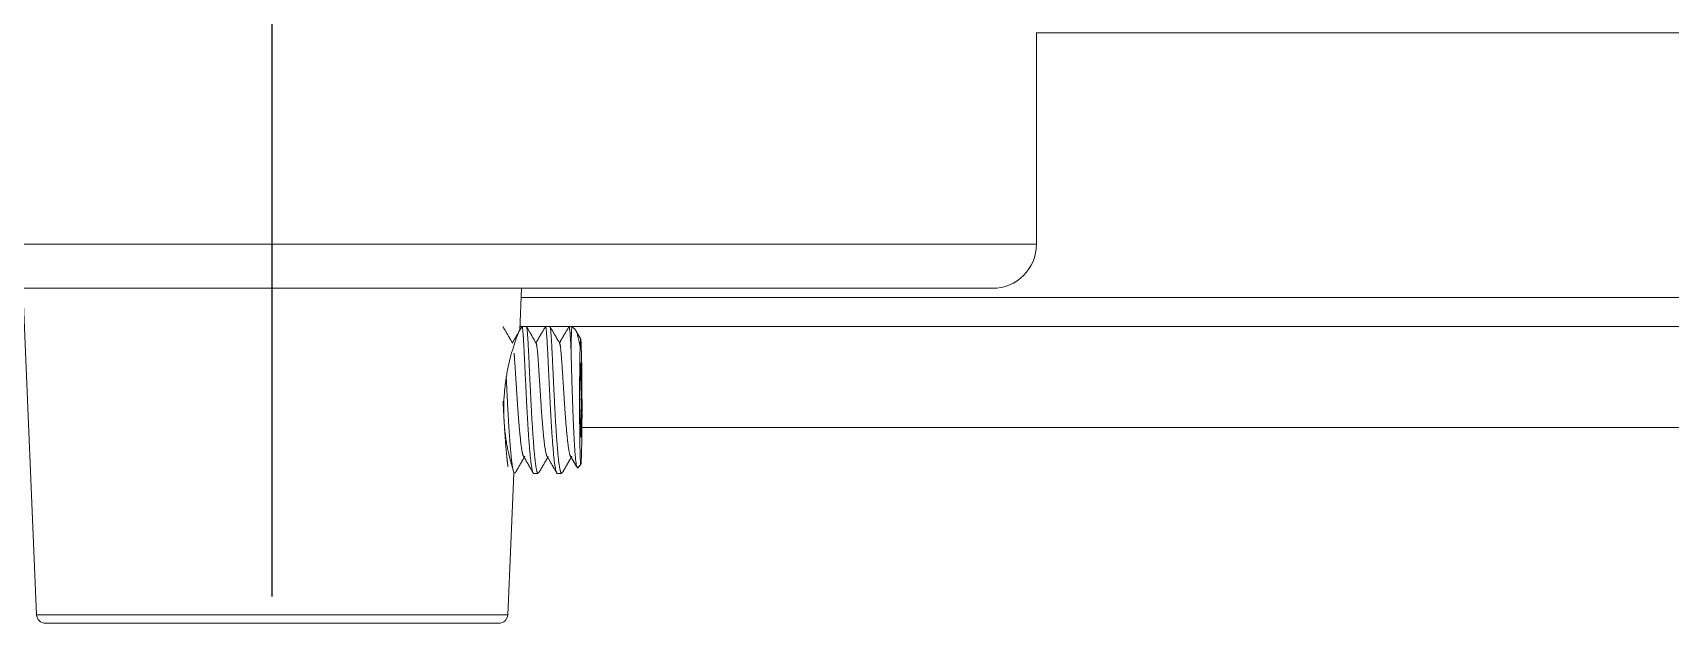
# Model space of a CAD drawing. Header units: millimetres. Extents: x 2433 to 4809, y -10272 to -6912.
# Drawn here: x 3185.9 to 3241.6, y -7199.2 to -7179.1 of the extents above; entities that cross this region are included whole.
import ezdxf

# ---------------------------------------------------------------- set-up
doc = ezdxf.new("R2010")
doc.units = ezdxf.units.MM
doc.linetypes.add('CENTERX2', pattern=[101.6, 63.5, -12.7, 12.7, -12.7])
doc.layers.add('CENTER', color=1, linetype='CENTERX2')

msp = doc.modelspace()

# ---------------------------------------------------------------- linework, layer by layer
at = {"linetype": 'Continuous', "lineweight": 18, "extrusion": (-1.22465e-16, -1, 0)}
for p, q in [((3437.288, -7179.142), (3219.993, -7179.142)), ((3219.999, -7186.342), (3219.999, -7179.142)), ((3193.999, -7187.842), (3169.499, -7187.842)), ((3185.516, -7187.842), (3185.987, -7198.955)), ((3193.999, -7187.842), (3218.499, -7187.842)), ((3202.422, -7189.27), (3202.482, -7187.842)), ((3202.494, -7189.142), (3202.426, -7189.142)), ((3202.498, -7189.142), (3202.647, -7189.142)), ((3203.292, -7189.142), (3202.646, -7189.142)), ((3203.298, -7189.142), (3203.447, -7189.142)), ((3204.097, -7189.142), (3203.444, -7189.142)), ((3204.098, -7189.142), (3204.198, -7189.142)), ((3437.132, -7189.142), (3204.196, -7189.142)), ((3204.313, -7189.257), (3204.198, -7189.143)), ((3204.484, -7190.392), (3204.47, -7191.642)), ((3204.511, -7190.392), (3204.484, -7190.392)), ((3204.525, -7191.642), (3204.511, -7190.392)), ((3204.47, -7191.642), (3204.525, -7191.642)), ((3204.47, -7191.642), (3204.484, -7192.892)), ((3204.511, -7192.892), (3204.525, -7191.642)), ((3204.484, -7192.892), (3204.511, -7192.892)), ((3202.012, -7198.955), (3202.216, -7194.142)), ((3202.898, -7194.142), (3203.047, -7194.142)), ((3203.698, -7194.142), (3203.847, -7194.142)), ((3204.393, -7193.947), (3204.498, -7193.842)), ((3186.287, -7199.242), (3193.853, -7199.242)), ((3201.712, -7199.242), (3193.853, -7199.242))]:
    msp.add_line(p, q, dxfattribs=at)
at = {"linetype": 'Continuous', "lineweight": 13, "extrusion": (-1.22465e-16, -1, 0)}
for p, q in [((3193.999, -7186.342), (3167.999, -7186.342)), ((3193.999, -7186.342), (3219.999, -7186.342)), ((3437.132, -7188.16), (3202.463, -7188.16)), ((3204.314, -7189.259), (3204.198, -7189.142)), ((3447.525, -7192.581), (3204.529, -7192.581)), ((3204.498, -7193.842), (3204.388, -7193.952)), ((3193.847, -7198.955), (3185.987, -7198.955)), ((3193.847, -7198.955), (3202.012, -7198.955))]:
    msp.add_line(p, q, dxfattribs=at)
at = {"linetype": 'Continuous', "lineweight": 18}
for centre, radius, start, end in [((3218.499, -7186.342), 1.5, 270, 0), ((3186.287, -7198.942), 0.3, 182.4263, 270), ((3201.712, -7198.942), 0.3, 270, 357.5737)]:
    msp.add_arc(centre, radius, start, end, dxfattribs=at)
for centre, major_axis, start_param, end_param in [((3204.198, -7191.642), (0, 2.5), 0, 0.785398), ((3204.498, -7191.642), (0, 2.2), 0.60484, 3.141593), ((3204.498, -7191.642), (0, 2.2), 3.141593, 4.500582)]:
    msp.add_ellipse(centre, major_axis=major_axis, ratio=0.018987, start_param=start_param, end_param=end_param, dxfattribs=at)
for points in [[(3202.18, -7189.713), (3202.016, -7189.43), (3201.852, -7189.147)], [(3202.494, -7189.145), (3202.334, -7189.422), (3202.172, -7189.7)], [(3202.979, -7189.711), (3202.815, -7189.429), (3202.652, -7189.147)], [(3203.293, -7189.147), (3203.133, -7189.423), (3202.972, -7189.7)], [(3203.778, -7189.71), (3203.614, -7189.427), (3203.45, -7189.145)], [(3204.094, -7189.146), (3203.933, -7189.423), (3203.772, -7189.7)], [(3204.495, -7189.568), (3204.419, -7189.437), (3204.343, -7189.305)], [(3202.269, -7194.122), (3202.421, -7193.86), (3202.572, -7193.599)], [(3202.55, -7193.561), (3202.715, -7193.844), (3202.879, -7194.127)], [(3203.066, -7194.127), (3203.219, -7193.863), (3203.372, -7193.599)], [(3203.348, -7193.557), (3203.512, -7193.839), (3203.676, -7194.122)], [(3203.867, -7194.126), (3204.019, -7193.862), (3204.172, -7193.599)], [(3204.149, -7193.559), (3204.253, -7193.738), (3204.357, -7193.917)]]:
    msp.add_open_spline(points, degree=2, dxfattribs=at)
for points, weights, knots in [([(3202.498, -7189.142), (3202.528, -7189.142), (3202.564, -7189.875), (3202.6, -7190.607), (3202.65, -7191.642), (3202.7, -7192.678), (3202.764, -7193.41), (3202.828, -7194.142), (3202.898, -7194.142)], [1, 0.923879532511, 1, 0.923879532511, 1, 0.923879532511, 1, 0.923879532511, 1], [0, 0, 0, 0.25, 0.25, 0.5, 0.5, 0.75, 0.75, 1, 1, 1]), ([(3203.047, -7194.142), (3202.979, -7194.142), (3202.916, -7193.433), (3202.852, -7192.711), (3202.801, -7191.675), (3202.751, -7190.64), (3202.715, -7189.898), (3202.679, -7189.156), (3202.648, -7189.143), (3202.648, -7189.142), (3202.647, -7189.142)], [0.997418642263, 0.925192870961, 1, 0.923879532511, 1, 0.923879532511, 1, 0.923879532511, 1, 0.99868666155, 0.997418642262], [0, 0, 0, 0.245687, 0.245687, 0.495687, 0.495687, 0.745687, 0.745687, 0.995687, 0.995687, 1, 1, 1]), ([(3203.298, -7189.142), (3203.328, -7189.142), (3203.364, -7189.875), (3203.4, -7190.607), (3203.45, -7191.642), (3203.5, -7192.678), (3203.564, -7193.41), (3203.628, -7194.142), (3203.698, -7194.142)], [1, 0.923879532511, 1, 0.923879532511, 1, 0.923879532511, 1, 0.923879532511, 1], [0, 0, 0, 0.25, 0.25, 0.5, 0.5, 0.75, 0.75, 1, 1, 1]), ([(3203.847, -7194.142), (3203.778, -7194.142), (3203.716, -7193.433), (3203.651, -7192.711), (3203.601, -7191.675), (3203.551, -7190.64), (3203.515, -7189.898), (3203.478, -7189.156), (3203.448, -7189.143), (3203.448, -7189.142), (3203.447, -7189.142)], [0.997418642263, 0.925192870961, 1, 0.923879532511, 1, 0.923879532511, 1, 0.923879532511, 1, 0.99868666155, 0.997418642262], [0, 0, 0, 0.245687, 0.245687, 0.495687, 0.495687, 0.745687, 0.745687, 0.995687, 0.995687, 1, 1, 1]), ([(3202.967, -7189.709), (3202.97, -7189.705), (3202.973, -7189.705), (3203.008, -7189.712), (3203.047, -7190.284), (3203.086, -7190.857), (3203.136, -7191.659), (3203.187, -7192.461), (3203.247, -7193.024), (3203.308, -7193.586), (3203.373, -7193.579), (3203.381, -7193.579), (3203.388, -7193.57)], [0.987296183786, 0.993005361021, 1, 0.923879532511, 1, 0.923879532511, 1, 0.923879532511, 1, 0.923879532511, 1, 0.990914202175, 0.98399738005], [0, 0, 0, 0.02182, 0.02182, 0.259279, 0.259279, 0.496738, 0.496738, 0.734197, 0.734197, 0.971657, 0.971657, 1, 1, 1]), ([(3203.764, -7189.714), (3203.768, -7189.704), (3203.773, -7189.705), (3203.808, -7189.712), (3203.847, -7190.284), (3203.886, -7190.857), (3203.936, -7191.659), (3203.986, -7192.461), (3204.047, -7193.024), (3204.108, -7193.586), (3204.173, -7193.579), (3204.185, -7193.578), (3204.196, -7193.558)], [0.982081453093, 0.989627259985, 1, 0.923879532511, 1, 0.923879532511, 1, 0.923879532511, 1, 0.923879532511, 1, 0.986014057602, 0.977167510461], [0, 0, 0, 0.031543, 0.031543, 0.263025, 0.263025, 0.494506, 0.494506, 0.725988, 0.725988, 0.957469, 0.957469, 1, 1, 1]), ([(3202.229, -7190.051), (3202.238, -7190.155), (3202.247, -7190.284), (3202.286, -7190.857), (3202.337, -7191.659), (3202.387, -7192.461), (3202.448, -7193.024), (3202.508, -7193.586), (3202.574, -7193.579), (3202.585, -7193.578), (3202.597, -7193.556)], [0.97220529031, 0.981706107471, 1, 0.923879532511, 1, 0.923879532511, 1, 0.923879532511, 1, 0.98553841189, 0.976571733035], [0, 0, 0, 0.07006, 0.07006, 0.361579, 0.361579, 0.653098, 0.653098, 0.944616, 0.944616, 1, 1, 1]), ([(3202.247, -7194.142), (3202.179, -7194.142), (3202.116, -7193.433), (3202.052, -7192.711), (3202.001, -7191.675), (3201.981, -7191.253), (3201.961, -7190.852)], [0.997418642261, 0.925192870962, 1, 0.923879532511, 1, 0.967463012399, 0.962741291758], [0, 0, 0, 0.407747, 0.407747, 0.822652, 0.822652, 1, 1, 1]), ([(3201.853, -7191.684), (3201.902, -7192.695), (3201.964, -7193.41), (3201.992, -7193.723), (3202.022, -7193.909)], [0.996797190136, 0.9255161242, 1, 0.966040712636, 0.962381638508], [0, 0, 0, 0.686847, 0.686847, 1, 1, 1])]:
    msp.add_rational_spline(points, weights, degree=2, knots=knots, dxfattribs=at)
msp.add_rational_spline([(3204.098, -7189.142), (3204.128, -7189.142), (3204.164, -7189.875)], [1, 0.923879532511, 1], degree=2, dxfattribs=at)
for points, knots in [([(3202.206, -7194.032), (3202.206, -7194.031), (3202.203, -7194.025), (3202.2, -7194.018), (3202.192, -7193.997), (3202.186, -7193.979), (3202.172, -7193.936), (3202.164, -7193.912), (3202.151, -7193.869), (3202.146, -7193.854), (3202.137, -7193.822), (3202.132, -7193.805), (3202.116, -7193.752), (3202.095, -7193.675), (3202.073, -7193.585), (3202.05, -7193.489), (3202.038, -7193.438), (3202.021, -7193.357), (3202.015, -7193.328), (3202.003, -7193.271), (3201.986, -7193.183), (3201.959, -7193.028), (3201.94, -7192.895), (3201.927, -7192.791), (3201.922, -7192.756), (3201.916, -7192.702), (3201.914, -7192.684), (3201.91, -7192.647), (3201.909, -7192.629), (3201.9, -7192.536), (3201.894, -7192.461), (3201.884, -7192.309), (3201.88, -7192.232), (3201.876, -7192.074), (3201.875, -7191.995), (3201.876, -7191.894), (3201.876, -7191.873), (3201.877, -7191.833), (3201.878, -7191.772), (3201.88, -7191.711), (3201.885, -7191.59), (3201.89, -7191.51), (3201.903, -7191.35), (3201.91, -7191.27), (3201.924, -7191.151), (3201.929, -7191.112), (3201.939, -7191.034), (3201.955, -7190.918), (3201.973, -7190.806), (3202, -7190.66), (3202.014, -7190.589), (3202.036, -7190.485), (3202.043, -7190.45), (3202.058, -7190.383), (3202.082, -7190.284), (3202.121, -7190.128), (3202.153, -7190.014), (3202.177, -7189.932), (3202.185, -7189.905), (3202.201, -7189.853), (3202.209, -7189.828), (3202.232, -7189.754), (3202.247, -7189.708), (3202.262, -7189.666)], [0, 0, 0, 0, 0.003315, 0.023656, 0.023656, 0.064337, 0.064337, 0.105018, 0.105018, 0.125358, 0.125358, 0.145699, 0.145699, 0.18638, 0.227061, 0.227061, 0.267742, 0.267742, 0.288082, 0.288082, 0.308423, 0.349104, 0.389785, 0.389785, 0.410125, 0.410125, 0.420296, 0.420296, 0.430466, 0.430466, 0.471147, 0.471147, 0.511828, 0.511828, 0.552509, 0.552509, 0.562679, 0.562679, 0.572849, 0.59319, 0.59319, 0.633871, 0.633871, 0.674552, 0.674552, 0.694892, 0.694892, 0.715233, 0.755914, 0.755914, 0.796595, 0.796595, 0.816935, 0.816935, 0.837276, 0.877957, 0.918638, 0.918638, 0.938978, 0.938978, 0.959319, 0.959319, 1, 1, 1, 1]), ([(3202.262, -7189.666), (3202.276, -7189.623), (3202.304, -7189.544), (3202.328, -7189.479), (3202.351, -7189.42), (3202.361, -7189.394), (3202.375, -7189.361), (3202.379, -7189.35), (3202.387, -7189.331), (3202.391, -7189.323), (3202.407, -7189.286), (3202.416, -7189.271), (3202.42, -7189.268)], [0, 0, 0, 0, 0.169634, 0.339268, 0.339268, 0.508902, 0.508902, 0.593719, 0.593719, 0.678536, 0.678536, 1, 1, 1, 1]), ([(3204.474, -7189.833), (3204.459, -7189.753), (3204.445, -7189.682), (3204.424, -7189.586), (3204.417, -7189.555), (3204.404, -7189.499), (3204.397, -7189.472), (3204.376, -7189.399), (3204.363, -7189.359), (3204.345, -7189.312), (3204.338, -7189.298), (3204.329, -7189.281), (3204.326, -7189.276), (3204.32, -7189.267), (3204.317, -7189.263), (3204.314, -7189.259)], [0, 0, 0, 0, 0.25, 0.25, 0.375, 0.375, 0.5, 0.5, 0.75, 0.75, 0.875, 0.875, 0.9375, 0.9375, 1, 1, 1, 1]), ([(3204.518, -7190.022), (3204.516, -7189.956), (3204.515, -7189.897), (3204.511, -7189.792), (3204.51, -7189.747), (3204.507, -7189.699), (3204.507, -7189.689), (3204.506, -7189.672), (3204.504, -7189.648), (3204.502, -7189.614), (3204.5, -7189.595), (3204.498, -7189.58), (3204.497, -7189.575), (3204.496, -7189.569), (3204.495, -7189.568), (3204.494, -7189.566), (3204.494, -7189.566), (3204.492, -7189.566), (3204.491, -7189.568), (3204.489, -7189.579), (3204.487, -7189.593), (3204.484, -7189.626), (3204.483, -7189.639), (3204.481, -7189.669), (3204.48, -7189.685), (3204.477, -7189.74), (3204.476, -7189.783), (3204.474, -7189.833)], [0, 0, 0, 0, 0.125, 0.125, 0.25, 0.25, 0.28125, 0.28125, 0.3125, 0.375, 0.4375, 0.4375, 0.5, 0.5, 0.53125, 0.53125, 0.5625, 0.5625, 0.625, 0.625, 0.75, 0.75, 0.8125, 0.8125, 0.875, 0.875, 1, 1, 1, 1]), ([(3204.164, -7189.875), (3204.166, -7189.961), (3204.168, -7190.053), (3204.172, -7190.198), (3204.174, -7190.248), (3204.176, -7190.324), (3204.176, -7190.35), (3204.178, -7190.402), (3204.178, -7190.428), (3204.182, -7190.561), (3204.185, -7190.67), (3204.192, -7190.893), (3204.195, -7191.007), (3204.199, -7191.153), (3204.2, -7191.182), (3204.202, -7191.241), (3204.203, -7191.27), (3204.206, -7191.359), (3204.208, -7191.418), (3204.213, -7191.595), (3204.217, -7191.712), (3204.223, -7191.888), (3204.225, -7191.946), (3204.228, -7192.034), (3204.229, -7192.063), (3204.232, -7192.121), (3204.233, -7192.15), (3204.238, -7192.293), (3204.243, -7192.404), (3204.253, -7192.621), (3204.258, -7192.725), (3204.269, -7192.929), (3204.274, -7193.024), (3204.282, -7193.159), (3204.285, -7193.203), (3204.29, -7193.287), (3204.293, -7193.328), (3204.297, -7193.387), (3204.298, -7193.406), (3204.301, -7193.444), (3204.303, -7193.462), (3204.307, -7193.516), (3204.31, -7193.55), (3204.319, -7193.645), (3204.325, -7193.701), (3204.334, -7193.773), (3204.337, -7193.796), (3204.342, -7193.826), (3204.344, -7193.835), (3204.347, -7193.853), (3204.348, -7193.862), (3204.356, -7193.901), (3204.363, -7193.923), (3204.375, -7193.951), (3204.381, -7193.956), (3204.388, -7193.952)], [0, 0, 0, 0, 0.0625, 0.0625, 0.09375, 0.09375, 0.109375, 0.109375, 0.125, 0.125, 0.1875, 0.1875, 0.25, 0.25, 0.265625, 0.265625, 0.28125, 0.28125, 0.3125, 0.3125, 0.375, 0.375, 0.40625, 0.40625, 0.421875, 0.421875, 0.4375, 0.4375, 0.5, 0.5, 0.5625, 0.5625, 0.625, 0.625, 0.65625, 0.65625, 0.6875, 0.6875, 0.703125, 0.703125, 0.71875, 0.71875, 0.75, 0.75, 0.8125, 0.8125, 0.84375, 0.84375, 0.859375, 0.859375, 0.875, 0.875, 0.9375, 0.9375, 1, 1, 1, 1]), ([(3204.538, -7192.105), (3204.539, -7192), (3204.539, -7191.896), (3204.539, -7191.741), (3204.539, -7191.689), (3204.538, -7191.586), (3204.538, -7191.534), (3204.538, -7191.431), (3204.538, -7191.38), (3204.537, -7191.278), (3204.537, -7191.228), (3204.536, -7191.081), (3204.535, -7190.986), (3204.534, -7190.848), (3204.533, -7190.802), (3204.533, -7190.735), (3204.532, -7190.713), (3204.532, -7190.67), (3204.531, -7190.648), (3204.53, -7190.543), (3204.529, -7190.464), (3204.527, -7190.354), (3204.526, -7190.318), (3204.525, -7190.267), (3204.524, -7190.25), (3204.524, -7190.218), (3204.523, -7190.202), (3204.521, -7190.124), (3204.519, -7190.069), (3204.518, -7190.022)], [0, 0, 0, 0, 0.125, 0.125, 0.1875, 0.1875, 0.25, 0.25, 0.3125, 0.3125, 0.375, 0.375, 0.5, 0.5, 0.5625, 0.5625, 0.59375, 0.59375, 0.625, 0.625, 0.75, 0.75, 0.8125, 0.8125, 0.84375, 0.84375, 0.875, 0.875, 1, 1, 1, 1])]:
    msp.add_open_spline(points, degree=3, knots=knots, dxfattribs=at)
at = {"layer": 'CENTER', "ltscale": 0.5}
msp.add_line((3193.999, -7706.336), (3193.999, -7164.142), dxfattribs=at)

doc.saveas('drawing.dxf')
